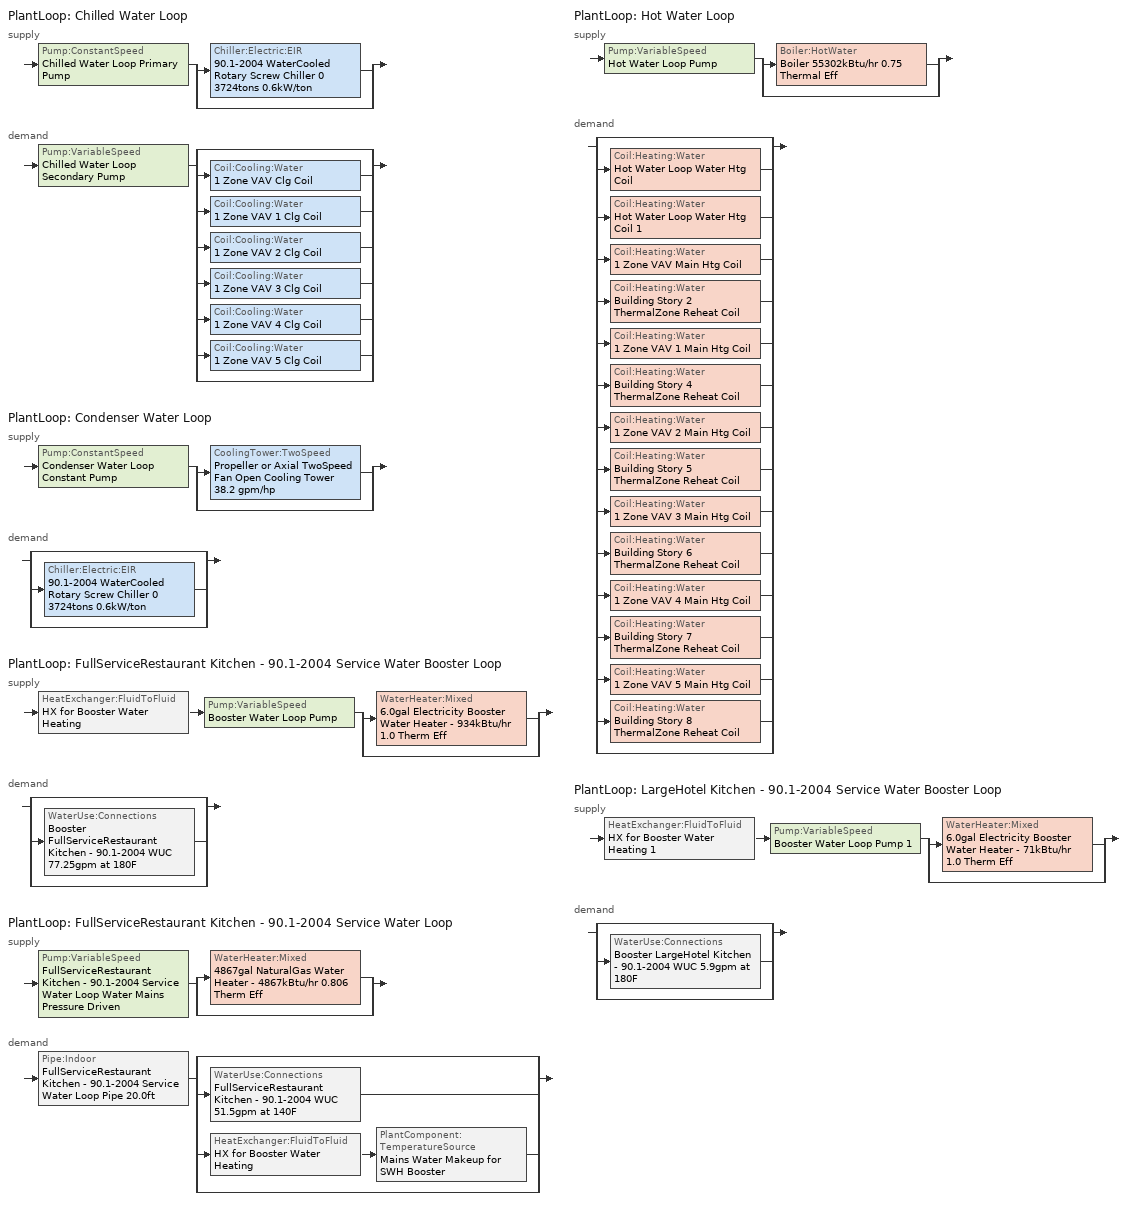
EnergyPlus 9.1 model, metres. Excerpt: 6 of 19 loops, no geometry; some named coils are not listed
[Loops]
PlantLoop 'Chilled Water Loop'
 supply: Pump:ConstantSpeed 'Chilled Water Loop Primary Pump' > split
  | Chiller:Electric:EIR '90.1-2004 WaterCooled  Rotary Screw Chiller 0 3724tons 0.6kW/ton'
  | bypass
 demand: Pump:VariableSpeed 'Chilled Water Loop Secondary Pump' > split
  | bypass
  | Coil:Cooling:Water '1 Zone VAV Clg Coil'
  | Coil:Cooling:Water '1 Zone VAV 1 Clg Coil'
  | Coil:Cooling:Water '1 Zone VAV 2 Clg Coil'
  | Coil:Cooling:Water '1 Zone VAV 3 Clg Coil'
  | Coil:Cooling:Water '1 Zone VAV 4 Clg Coil'
  | Coil:Cooling:Water '1 Zone VAV 5 Clg Coil'
  | bypass
PlantLoop 'Condenser Water Loop'
 supply: Pump:ConstantSpeed 'Condenser Water Loop Constant Pump' > split
  | CoolingTower:TwoSpeed 'Propeller or Axial TwoSpeed Fan Open Cooling Tower 38.2 gpm/hp'
  | bypass
 demand: split
  | bypass
  | Chiller:Electric:EIR '90.1-2004 WaterCooled  Rotary Screw Chiller 0 3724tons 0.6kW/ton'
  | bypass
PlantLoop 'FullServiceRestaurant Kitchen - 90.1-2004 Service Water Booster Loop'
 supply: HeatExchanger:FluidToFluid 'HX for Booster Water Heating' > Pump:VariableSpeed 'Booster Water Loop Pump' > split
  | WaterHeater:Mixed '6.0gal Electricity Booster Water Heater - 934kBtu/hr 1.0 Therm Eff'
  | bypass
 demand: split
  | bypass
  | WaterUse:Connections 'Booster FullServiceRestaurant Kitchen - 90.1-2004 WUC 77.25gpm at 180F'
  | bypass
PlantLoop 'FullServiceRestaurant Kitchen - 90.1-2004 Service Water Loop'
 supply: Pump:VariableSpeed 'FullServiceRestaurant Kitchen - 90.1-2004 Service Water Loop Water Mains Pressure Driven' > split
  | WaterHeater:Mixed '4867gal NaturalGas Water Heater - 4867kBtu/hr 0.806 Therm Eff'
  | bypass
 demand: Pipe:Indoor 'FullServiceRestaurant Kitchen - 90.1-2004 Service Water Loop Pipe 20.0ft' > split
  | bypass
  | WaterUse:Connections 'FullServiceRestaurant Kitchen - 90.1-2004 WUC 51.5gpm at 140F'
  | HeatExchanger:FluidToFluid 'HX for Booster Water Heating' > PlantComponent:TemperatureSource 'Mains Water Makeup for SWH Booster'
  | bypass
PlantLoop 'Hot Water Loop'
 supply: Pump:VariableSpeed 'Hot Water Loop Pump' > split
  | Boiler:HotWater 'Boiler 55302kBtu/hr 0.75 Thermal Eff'
  | bypass
 demand: split
  | bypass
  | Coil:Heating:Water 'Hot Water Loop Water Htg Coil'
  | Coil:Heating:Water 'Hot Water Loop Water Htg Coil 1'
  | Coil:Heating:Water '1 Zone VAV Main Htg Coil'
  | Coil:Heating:Water 'Building Story 2 ThermalZone Reheat Coil'
  | Coil:Heating:Water '1 Zone VAV 1 Main Htg Coil'
  | Coil:Heating:Water 'Building Story 4 ThermalZone Reheat Coil'
  | Coil:Heating:Water '1 Zone VAV 2 Main Htg Coil'
  | Coil:Heating:Water 'Building Story 5 ThermalZone Reheat Coil'
  | Coil:Heating:Water '1 Zone VAV 3 Main Htg Coil'
  | Coil:Heating:Water 'Building Story 6 ThermalZone Reheat Coil'
  | Coil:Heating:Water '1 Zone VAV 4 Main Htg Coil'
  | Coil:Heating:Water 'Building Story 7 ThermalZone Reheat Coil'
  | Coil:Heating:Water '1 Zone VAV 5 Main Htg Coil'
  | Coil:Heating:Water 'Building Story 8 ThermalZone Reheat Coil'
  | bypass
PlantLoop 'LargeHotel Kitchen - 90.1-2004 Service Water Booster Loop'
 supply: HeatExchanger:FluidToFluid 'HX for Booster Water Heating 1' > Pump:VariableSpeed 'Booster Water Loop Pump 1' > split
  | WaterHeater:Mixed '6.0gal Electricity Booster Water Heater - 71kBtu/hr 1.0 Therm Eff'
  | bypass
 demand: split
  | bypass
  | WaterUse:Connections 'Booster LargeHotel Kitchen - 90.1-2004 WUC 5.9gpm at 180F'
  | bypass
[Material]
Copper pipe 0.75in type L: Roughness=Smooth; Thickness {m}=0.001143; Conductivity {W/m-K}=386; Density {kg/m3}=8906.27; Specific Heat {J/kg-K}=385.1856; Thermal Absorptance=0.9; Solar Absorptance=0.7; Visible Absorptance=0.7
[Construction]
Uninsulated copper pipe 0.75in type L: Copper pipe 0.75in type L
[ZoneControl:Thermostat] Control Object Type 1=ThermostatSetpoint:DualSetpoint
Name | Zone or ZoneList | Control Type Schedule | Control Name 1
Building Story 1 ThermalZone Thermostat | Building Story 1 ThermalZone | Building Story 1 ThermalZone Thermostat Schedule | Story Mid5 Blended Space Type Thermostat
Building Story 3 ThermalZone Thermostat | Building Story 3 ThermalZone | Building Story 3 ThermalZone Thermostat Schedule | Story Mid6 Blended Space Type Thermostat
[ThermostatSetpoint:DualSetpoint] Heating Setpoint Temperature Schedule=HotelLarge HTGSETP_SCH; Cooling Setpoint Temperature Schedule=HotelLarge CLGSETP_SCH
Story Mid5 Blended Space Type Thermostat; Story Mid6 Blended Space Type Thermostat
[ZoneHVAC:PackagedTerminalAirConditioner] Availability Schedule=Always On Discrete; Cooling Supply Air Flow Rate {m3/s}=Autosize; Heating Supply Air Flow Rate {m3/s}=Autosize; No Load Supply Air Flow Rate {m3/s}=Autosize; Cooling Outdoor Air Flow Rate {m3/s}=Autosize; Heating Outdoor Air Flow Rate {m3/s}=Autosize; No Load Outdoor Air Flow Rate {m3/s}=Autosize; Fan Placement=DrawThrough; Supply Air Fan Operating Mode Schedule=Always On Discrete
Name | Supply Air Fan | Heating Coil | Cooling Coil
Building Story 1 ThermalZone PTAC | Building Story 1 ThermalZone PTAC Fan | Hot Water Loop Water Htg Coil | Building Story 1 ThermalZone PTAC 1spd DX AC Clg Coil 1209kBtu/hr 9.3EER
Building Story 3 ThermalZone PTAC | Building Story 3 ThermalZone PTAC Fan | Hot Water Loop Water Htg Coil 1 | Building Story 3 ThermalZone PTAC 1spd DX AC Clg Coil 6849kBtu/hr 9.3EER
[Fan:ConstantVolume] Availability Schedule=Always On Discrete; Fan Total Efficiency=0.1595; Pressure Rise {Pa}=331.288; Maximum Flow Rate {m3/s}=AutoSize; Motor Efficiency=0.29; Motor In Airstream Fraction=1
Building Story 1 ThermalZone PTAC Fan; Building Story 3 ThermalZone PTAC Fan
[Coil:Heating:Water] Availability Schedule=Always On Discrete; U-Factor Times Area Value {W/K}=Autosize; Maximum Water Flow Rate {m3/s}=Autosize; Performance Input Method=UFactorTimesAreaAndDesignWaterFlowRate; Rated Capacity {W}=Autosize; Rated Inlet Water Temperature {C}=82.2222; Rated Outlet Water Temperature {C}=71.1111; Rated Ratio for Air and Water Convection=0.5
Name | Rated Inlet Air Temperature {C} | Rated Outlet Air Temperature {C}
Hot Water Loop Water Htg Coil; Hot Water Loop Water Htg Coil 1 | 16.6 | 32.2
Building Story 2 ThermalZone Reheat Coil; Building Story 4 ThermalZone Reheat Coil; Building Story 5 ThermalZone Reheat Coil; Building Story 6 ThermalZone Reheat Coil; Building Story 7 ThermalZone Reheat Coil; Building Story 8 ThermalZone Reheat Coil | 12.7778 | 40
[Coil:Cooling:DX:SingleSpeed] Availability Schedule=Always On Discrete; Gross Rated Total Cooling Capacity {W}=Autosize; Gross Rated Sensible Heat Ratio=Autosize; Gross Rated Cooling COP {W/W}=3.23448; Rated Air Flow Rate {m3/s}=Autosize; Rated Evaporator Fan Power Per Volume Flow Rate {W/(m3/s)}=773.3; Total Cooling Capacity Function of Temperature Curve=PSZ-Fine Storage DX Coil Cap-FT; Total Cooling Capacity Function of Flow Fraction Curve=DX Coil Cap-FF; Energy Input Ratio Function of Temperature Curve=PSZ-AC DX Coil EIR-FT; Energy Input Ratio Function of Flow Fraction Curve=Split DX Coil EIR-FF; Part Load Fraction Correlation Curve=HPACCOOLPLFFPLR; Condenser Type=AirCooled; Evaporative Condenser Effectiveness=0; Evaporative Condenser Air Flow Rate {m3/s}=Autosize; Evaporative Condenser Pump Rated Power Consumption {W}=Autosize; Crankcase Heater Capacity {W}=0; Maximum Outdoor Dry-Bulb Temperature for Crankcase Heater Operation {C}=0; Basin Heater Capacity {W/K}=0; Basin Heater Setpoint Temperature {C}=10
Building Story 1 ThermalZone PTAC 1spd DX AC Clg Coil 1209kBtu/hr 9.3EER; Building Story 3 ThermalZone PTAC 1spd DX AC Clg Coil 6849kBtu/hr 9.3EER
[Zone equipment]
Building Story 1 ThermalZone: Building Story 1 ThermalZone PTAC
Building Story 3 ThermalZone: Building Story 3 ThermalZone PTAC
[Sizing:Zone] Zone Cooling Design Supply Air Temperature Input Method=SupplyAirTemperature; Zone Cooling Design Supply Air Temperature {C}=13.8889; Zone Cooling Design Supply Air Temperature Difference {deltaC}=11.11; Zone Heating Design Supply Air Temperature Input Method=SupplyAirTemperature; Zone Heating Design Supply Air Temperature {C}=50; Zone Heating Design Supply Air Temperature Difference {deltaC}=11.11; Zone Cooling Design Supply Air Humidity Ratio {kgWater/kgDryAir}=0.008; Zone Heating Design Supply Air Humidity Ratio {kgWater/kgDryAir}=0.008; Cooling Design Air Flow Method=DesignDay; Cooling Design Air Flow Rate {m3/s}=0; Cooling Minimum Air Flow per Zone Floor Area {m3/s-m2}=0.000762; Cooling Minimum Air Flow {m3/s}=0; Cooling Minimum Air Flow Fraction=0; Heating Design Air Flow Method=DesignDay; Heating Design Air Flow Rate {m3/s}=0; Heating Maximum Air Flow per Zone Floor Area {m3/s-m2}=0.002032; Heating Maximum Air Flow {m3/s}=0.141576; Heating Maximum Air Flow Fraction=0.3; Account for Dedicated Outdoor Air System=No
Name | Design Specification Outdoor Air Object | Design Specification Zone Air Distribution Object
Building Story 1 ThermalZone | Blended OA 5 | Building Story 1 ThermalZone Design Spec Zone Air Dist
Building Story 3 ThermalZone | Blended OA 6 | Building Story 3 ThermalZone Design Spec Zone Air Dist
[DesignSpecification:ZoneAirDistribution] Zone Air Distribution Effectiveness in Cooling Mode=1; Zone Air Distribution Effectiveness in Heating Mode=1
Building Story 1 ThermalZone Design Spec Zone Air Dist; Building Story 3 ThermalZone Design Spec Zone Air Dist
[DesignSpecification:OutdoorAir] Outdoor Air Method=Sum; Outdoor Air Flow per Zone {m3/s}=0; Outdoor Air Flow Air Changes per Hour {1/hr}=0
Name | Outdoor Air Flow per Person {m3/s-person} | Outdoor Air Flow per Zone Floor Area {m3/s-m2}
Blended OA 5 | 0.00562842 | 7.89611e-05
Blended OA 6 | 0.00930279 | 0
[SetpointManager:Scheduled] Control Variable=Temperature
Name | Schedule | Setpoint Node or NodeList
Chilled Water Loop Setpoint Manager | Chilled Water Loop Temp - 44F | Chilled Water Loop Supply Outlet Node
Hot water booster setpoint manager | Service Water Booster Temp - 180.00000000000006F | FullServiceRestaurant Kitchen - 90.1-2004 Service Water Booster Loop Supply Outlet Node
Service hot water setpoint manager | Service Water Loop Temp - 140F | FullServiceRestaurant Kitchen - 90.1-2004 Service Water Loop Supply Outlet Node
Hot Water Loop Setpoint Manager | Hot Water Loop Temp - 180F | Hot Water Loop Supply Outlet Node
Hot water booster setpoint manager 1 | Service Water Booster Temp - 180.00000000000006F 1 | LargeHotel Kitchen - 90.1-2004 Service Water Booster Loop Supply Outlet Node
[PlantLoop] Fluid Type=Water; Maximum Loop Flow Rate {m3/s}=Autosize; Minimum Loop Flow Rate {m3/s}=0; Plant Loop Volume {m3}=Autocalculate; Load Distribution Scheme=Optimal; Plant Loop Demand Calculation Scheme=SingleSetpoint
Name | Plant Equipment Operation Scheme | Maximum Loop Temperature {C} | Minimum Loop Temperature {C} | Common Pipe Simulation
Chilled Water Loop | Chilled Water Loop Operation Schemes | 40 | 1 | CommonPipe
Condenser Water Loop | Condenser Water Loop Operation Schemes | 80 | 5
FullServiceRestaurant Kitchen - 90.1-2004 Service Water Booster Loop | FullServiceRestaurant Kitchen - 90.1-2004 Service Water Booster Loop Operation Schemes | 100 | 0
FullServiceRestaurant Kitchen - 90.1-2004 Service Water Loop | FullServiceRestaurant Kitchen - 90.1-2004 Service Water Loop Operation Schemes | 60 | 10
Hot Water Loop | Hot Water Loop Operation Schemes | 100 | 10
LargeHotel Kitchen - 90.1-2004 Service Water Booster Loop | LargeHotel Kitchen - 90.1-2004 Service Water Booster Loop Operation Schemes | 100 | 0
[Sizing:Plant] Sizing Option=NonCoincident; Zone Timesteps in Averaging Window=1; Coincident Sizing Factor Mode=None
Name | Loop Type | Design Loop Exit Temperature {C} | Loop Design Temperature Difference {deltaC}
Chilled Water Loop | Cooling | 6.66667 | 5.61111
Condenser Water Loop | Condenser | 29.4444 | 5.55556
FullServiceRestaurant Kitchen - 90.1-2004 Service Water Booster Loop; LargeHotel Kitchen - 90.1-2004 Service Water Booster Loop | Heating | 82.2222 | 5
FullServiceRestaurant Kitchen - 90.1-2004 Service Water Loop | Heating | 60 | 5
Hot Water Loop | Heating | 82.2222 | 11.1111
[Pump:ConstantSpeed] Design Flow Rate {m3/s}=Autosize; Design Power Consumption {W}=Autosize; Fraction of Motor Inefficiencies to Fluid Stream=0; Pump Control Type=Intermittent; Design Power Sizing Method=PowerPerFlowPerPressure; Design Electric Power per Unit Flow Rate {W/(m3/s)}=348701.1; Design Shaft Power per Unit Flow Rate per Unit Head=1.28205
Name | Design Pump Head {Pa} | Motor Efficiency
Chilled Water Loop Primary Pump | 44836 | 0.93
Condenser Water Loop Constant Pump | 148557 | 0.95
[Chiller:Electric:EIR]
90.1-2004 WaterCooled  Rotary Screw Chiller 0 3724tons 0.6kW/ton: Reference Capacity {W}=Autosize; Reference COP {W/W}=5.50391; Reference Leaving Chilled Water Temperature {C}=6.66667; Reference Entering Condenser Fluid Temperature {C}=35; Reference Chilled Water Flow Rate {m3/s}=Autosize; Reference Condenser Fluid Flow Rate {m3/s}=Autosize; Cooling Capacity Function of Temperature Curve=ChlrWtrPosDispPathAAllQRatio_fTchwsTcwsSI; Electric Input to Cooling Output Ratio Function of Temperature Curve=ChlrWtrPosDispPathAAllEIRRatio_fTchwsTcwsSI; Electric Input to Cooling Output Ratio Function of Part Load Ratio Curve=ChlrWtrPosDispPathAAllEIRRatio_fQRatio; Minimum Part Load Ratio=0.15; Maximum Part Load Ratio=1; Optimum Part Load Ratio=1; Minimum Unloading Ratio=0.25; Condenser Type=WaterCooled; Condenser Fan Power Ratio {W/W}=0; Fraction of Compressor Electric Consumption Rejected by Condenser=1; Leaving Chilled Water Lower Temperature Limit {C}=2.22222; Chiller Flow Mode=ConstantFlow; Sizing Factor=1
[Pump:VariableSpeed] Design Maximum Flow Rate {m3/s}=Autosize; Fraction of Motor Inefficiencies to Fluid Stream=0; Coefficient 1 of the Part Load Performance Curve=0; Design Minimum Flow Rate {m3/s}=0; Skin Loss Radiative Fraction=0.5; Design Power Sizing Method=PowerPerFlowPerPressure; Design Electric Power per Unit Flow Rate {W/(m3/s)}=348701.1; Design Shaft Power per Unit Flow Rate per Unit Head=1.28205; Design Minimum Flow Rate Fraction=0
Name | Design Pump Head {Pa} | Design Power Consumption {W} | Motor Efficiency | Coefficient 2 of the Part Load Performance Curve | Coefficient 3 of the Part Load Performance Curve | Coefficient 4 of the Part Load Performance Curve | Pump Control Type
Chilled Water Loop Secondary Pump | 134508 | Autosize | 0.95 | 0.0205 | 0.4101 | 0.5753 | Intermittent
Booster Water Loop Pump; Booster Water Loop Pump 1 | 0 | 0 | 1 | 1 | 0 | 0 | Continuous
FullServiceRestaurant Kitchen - 90.1-2004 Service Water Loop Water Mains Pressure Driven | 0.001 | Autosize | 0.825 | 1 | 0 | 0 | Continuous
Hot Water Loop Pump | 179344 | Autosize | 0.945 | 1 | 0 | 0 | Intermittent
[PlantEquipmentOperationSchemes] Control Scheme Schedule Name 1=Always On Discrete
Name | Control Scheme Object Type 1 | Control Scheme Name 1
Chilled Water Loop Operation Schemes | PlantEquipmentOperation:CoolingLoad | Chilled Water Loop Cooling Operation Scheme
Condenser Water Loop Operation Schemes | PlantEquipmentOperation:CoolingLoad | Condenser Water Loop Cooling Operation Scheme
FullServiceRestaurant Kitchen - 90.1-2004 Service Water Booster Loop Operation Schemes | PlantEquipmentOperation:HeatingLoad | FullServiceRestaurant Kitchen - 90.1-2004 Service Water Booster Loop Heating Operation Scheme
FullServiceRestaurant Kitchen - 90.1-2004 Service Water Loop Operation Schemes | PlantEquipmentOperation:HeatingLoad | FullServiceRestaurant Kitchen - 90.1-2004 Service Water Loop Heating Operation Scheme
Hot Water Loop Operation Schemes | PlantEquipmentOperation:HeatingLoad | Hot Water Loop Heating Operation Scheme
LargeHotel Kitchen - 90.1-2004 Service Water Booster Loop Operation Schemes | PlantEquipmentOperation:HeatingLoad | LargeHotel Kitchen - 90.1-2004 Service Water Booster Loop Heating Operation Scheme
[PlantEquipmentOperation:CoolingLoad] Load Range Lower Limit 1 {W}=0; Load Range Upper Limit 1 {W}=1000000000
Name | Range Equipment List Name 1
Chilled Water Loop Cooling Operation Scheme | Chilled Water Loop Cooling Equipment List
Condenser Water Loop Cooling Operation Scheme | Condenser Water Loop Cooling Equipment List
[PlantEquipmentList]
Chilled Water Loop Cooling Equipment List: Chiller:Electric:EIR, 90.1-2004 WaterCooled  Rotary Screw Chiller 0 3724tons 0.6kW/ton
Condenser Water Loop Cooling Equipment List: CoolingTower:TwoSpeed, Propeller or Axial TwoSpeed Fan Open Cooling Tower 38.2 gpm/hp
FullServiceRestaurant Kitchen - 90.1-2004 Service Water Booster Loop Heating Equipment List: HeatExchanger:FluidToFluid, HX for Booster Water Heating, WaterHeater:Mixed, 6.0gal Electricity Booster Water Heater - 934kBtu/hr 1.0 Therm Eff
FullServiceRestaurant Kitchen - 90.1-2004 Service Water Loop Heating Equipment List: WaterHeater:Mixed, 4867gal NaturalGas Water Heater - 4867kBtu/hr 0.806 Therm Eff
Hot Water Loop Heating Equipment List: Boiler:HotWater, Boiler 55302kBtu/hr 0.75 Thermal Eff
LargeHotel Kitchen - 90.1-2004 Service Water Booster Loop Heating Equipment List: HeatExchanger:FluidToFluid, HX for Booster Water Heating 1, WaterHeater:Mixed, 6.0gal Electricity Booster Water Heater - 71kBtu/hr 1.0 Therm Eff
[CoolingTower:TwoSpeed]
Propeller or Axial TwoSpeed Fan Open Cooling Tower 38.2 gpm/hp: Design Water Flow Rate {m3/s}=Autosize; High Fan Speed Air Flow Rate {m3/s}=Autosize; High Fan Speed Fan Power {W}=195382; High Fan Speed U-Factor Times Area Value {W/K}=Autosize; Low Fan Speed Air Flow Rate {m3/s}=Autocalculate; Low Fan Speed Air Flow Rate Sizing Factor=0.5; Low Fan Speed Fan Power {W}=58614.5; Low Fan Speed Fan Power Sizing Factor=0.16; Low Fan Speed U-Factor Times Area Value {W/K}=Autocalculate; Low Fan Speed U-Factor Times Area Sizing Factor=0.6; Free Convection Regime Air Flow Rate {m3/s}=0; Free Convection Regime Air Flow Rate Sizing Factor=0.1; Free Convection Regime U-Factor Times Area Value {W/K}=0; Free Convection U-Factor Times Area Value Sizing Factor=0.1; Performance Input Method=UFactorTimesAreaAndDesignWaterFlowRate; Heat Rejection Capacity and Nominal Capacity Sizing Ratio=1.25; Low Speed Nominal Capacity Sizing Factor=0.5; Free Convection Nominal Capacity Sizing Factor=0.1; Design Inlet Air Dry-Bulb Temperature {C}=25.6; Design Inlet Air Wet-Bulb Temperature {C}=25.6; Design Approach Temperature {deltaC}=Autosize; Design Range Temperature {deltaC}=Autosize; Basin Heater Capacity {W/K}=0; Basin Heater Setpoint Temperature {C}=2; Evaporation Loss Factor {percent/K}=0.2; Drift Loss Percent {percent}=0.008; Blowdown Concentration Ratio=3; Number of Cells=1; Cell Control=MinimalCell; Cell Minimum  Water Flow Rate Fraction=0.33; Cell Maximum Water Flow Rate Fraction=2.5; Sizing Factor=1
[SetpointManager:FollowOutdoorAirTemperature]
Condenser Water Loop Setpoint Manager Follow OATwb with 7.0F Approach: Control Variable=Temperature; Reference Temperature Type=OutdoorAirWetBulb; Offset Temperature Difference {deltaC}=3.88889; Maximum Setpoint Temperature {C}=29.4444; Minimum Setpoint Temperature {C}=21.1111; Setpoint Node or NodeList=Condenser Water Loop Supply Outlet Node
[HeatExchanger:FluidToFluid] Loop Demand Side Design Flow Rate {m3/s}=Autosize; Loop Supply Side Design Flow Rate {m3/s}=Autosize; Heat Exchange Model Type=Ideal; Heat Exchanger U-Factor Times Area Value {W/K}=Autosize; Control Type=UncontrolledOn; Minimum Temperature Difference to Activate Heat Exchanger {deltaC}=0.01; Heat Transfer Metering End Use Type=LoopToLoop; Component Override Cooling Control Temperature Mode=Loop; Sizing Factor=1; Operation Minimum Temperature Limit {C}=0; Operation Maximum Temperature Limit {C}=100
HX for Booster Water Heating; HX for Booster Water Heating 1
[WaterHeater:Mixed] Deadband Temperature Difference {deltaC}=2; Heater Control Type=Cycle; Heater Ignition Minimum Flow Rate {m3/s}=0; Heater Ignition Delay {s}=0; Off Cycle Parasitic Fuel Consumption Rate {W}=0; Off Cycle Parasitic Heat Fraction to Tank=0; On Cycle Parasitic Fuel Consumption Rate {W}=0; On Cycle Parasitic Heat Fraction to Tank=0; Ambient Temperature Indicator=Schedule; Off Cycle Loss Fraction to Zone=1; On Cycle Loss Fraction to Zone=1; Use Side Effectiveness=1; Source Side Effectiveness=1; Use Side Design Flow Rate {m3/s}=Autosize; Source Side Design Flow Rate {m3/s}=Autosize; Indirect Water Heating Recovery Time {hr}=1.5; Source Side Flow Control Mode=IndirectHeatPrimarySetpoint
Name | Tank Volume {m3} | Setpoint Temperature Schedule | Maximum Temperature Limit {C} | Heater Maximum Capacity {W} | Heater Fuel Type | Heater Thermal Efficiency | Off Cycle Parasitic Fuel Type | On Cycle Parasitic Fuel Type | Ambient Temperature Schedule | Off Cycle Loss Coefficient to Ambient Temperature {W/K} | On Cycle Loss Coefficient to Ambient Temperature {W/K}
6.0gal Electricity Booster Water Heater - 934kBtu/hr 1.0 Therm Eff | 0.0227125 | Service Water Booster Temp - 180.00000000000006F | 82.2222 | 273862 | Electricity | 1 | Electricity | Electricity | Water Heater Ambient Temp Schedule - 71.6 | 1.59362 | 1.59362
4867gal NaturalGas Water Heater - 4867kBtu/hr 0.806 Therm Eff | 18.4234 | Service Water Loop Temp - 140F | 60 | 1.42636e+06 | NaturalGas | 0.806135 | NaturalGas | NaturalGas | Water Heater Ambient Temp Schedule - 71.6f | 281.264 | 281.264
6.0gal Electricity Booster Water Heater - 71kBtu/hr 1.0 Therm Eff | 0.0227125 | Service Water Booster Temp - 180.00000000000006F 1 | 82.2222 | 20910.4 | Electricity | 1 | Electricity | Electricity | Water Heater Ambient Temp Schedule - 71.6 1 | 1.59362 | 1.59362
[WaterUse:Connections]
Name | Water Use Equipment Name 1
Booster FullServiceRestaurant Kitchen - 90.1-2004 WUC 77.25gpm at 180F | Booster FullServiceRestaurant Kitchen - 90.1-2004 Service Water Use 77.25gpm at 180F
FullServiceRestaurant Kitchen - 90.1-2004 WUC 51.5gpm at 140F | FullServiceRestaurant Kitchen - 90.1-2004 Service Water Use 51.5gpm at 140F
Booster LargeHotel Kitchen - 90.1-2004 WUC 5.9gpm at 180F | Booster LargeHotel Kitchen - 90.1-2004 Service Water Use 5.9gpm at 180F
[WaterUse:Equipment] Sensible Fraction Schedule=Fraction Sensible - 0.2; Latent Fraction Schedule=Fraction Latent - 0.05
Name | Peak Flow Rate {m3/s} | Flow Rate Fraction Schedule | Target Temperature Schedule
Booster FullServiceRestaurant Kitchen - 90.1-2004 Service Water Use 77.25gpm at 180F | 0.00487392 | RestaurantSitDown BLDG_SWH_SCH | Mixed Water At Faucet Temp - 180F
FullServiceRestaurant Kitchen - 90.1-2004 Service Water Use 51.5gpm at 140F | 0.00324928 | RestaurantSitDown BLDG_SWH_SCH | Mixed Water At Faucet Temp - 140F
Booster LargeHotel Kitchen - 90.1-2004 Service Water Use 5.9gpm at 180F | 0.000372143 | HotelLarge BLDG_SWH_SCH | Mixed Water At Faucet Temp - 180F 1
[PlantEquipmentOperation:HeatingLoad] Load Range Lower Limit 1 {W}=0; Load Range Upper Limit 1 {W}=1000000000
Name | Range Equipment List Name 1
FullServiceRestaurant Kitchen - 90.1-2004 Service Water Booster Loop Heating Operation Scheme | FullServiceRestaurant Kitchen - 90.1-2004 Service Water Booster Loop Heating Equipment List
FullServiceRestaurant Kitchen - 90.1-2004 Service Water Loop Heating Operation Scheme | FullServiceRestaurant Kitchen - 90.1-2004 Service Water Loop Heating Equipment List
Hot Water Loop Heating Operation Scheme | Hot Water Loop Heating Equipment List
LargeHotel Kitchen - 90.1-2004 Service Water Booster Loop Heating Operation Scheme | LargeHotel Kitchen - 90.1-2004 Service Water Booster Loop Heating Equipment List
[Pipe:Indoor]
FullServiceRestaurant Kitchen - 90.1-2004 Service Water Loop Pipe 20.0ft: Construction=Uninsulated copper pipe 0.75in type L; Environment Type=Schedule; Ambient Temperature Schedule=FullServiceRestaurant Kitchen - 90.1-2004 Service Water Loop Piping Air Temp - 70F; Ambient Air Velocity Schedule=FullServiceRestaurant Kitchen - 90.1-2004 Service Water Loop Piping Air Velocity - 0.67mph; Pipe Inside Diameter {m}=0.019939; Pipe Length {m}=6.096
[PlantComponent:TemperatureSource]
Mains Water Makeup for SWH Booster: Design Volume Flow Rate {m3/s}=Autosize; Temperature Specification Type=Scheduled; Source Temperature {C}=8; Source Temperature Schedule=Mains Water Temperature
[Boiler:HotWater]
Boiler 55302kBtu/hr 0.75 Thermal Eff: Fuel Type=NaturalGas; Nominal Capacity {W}=Autosize; Nominal Thermal Efficiency=0.75; Efficiency Curve Temperature Evaluation Variable=LeavingBoiler; Normalized Boiler Efficiency Curve=Boiler with No Minimum Turndown; Design Water Flow Rate {m3/s}=Autosize; Minimum Part Load Ratio=0; Maximum Part Load Ratio=1.2; Optimum Part Load Ratio=1; Water Outlet Upper Temperature Limit {C}=95; Boiler Flow Mode=LeavingSetpointModulated; Parasitic Electric Load {W}=0; Sizing Factor=1
[Schedule:Compact]
Building Story 1 ThermalZone Thermostat Schedule; Building Story 3 ThermalZone Thermostat Schedule: Through: 12/31, For: AllDays, Until: 24:00, 4
[Schedule:Day:Interval]
HotelLarge HTGSETP_SCH Default; HotelLarge HTGSETP_SCH Summer Design Day; HotelLarge HTGSETP_SCH Winter Design Day: No, 24:00, 21
HotelLarge CLGSETP_SCH Default; HotelLarge CLGSETP_SCH Summer Design Day; HotelLarge CLGSETP_SCH Winter Design Day: No, 24:00, 24
Chilled Water Loop Temp - 44F Default: No, 24:00, 6.66667
Fraction Latent - 0.05 Default: No, 24:00, 0.05
Fraction Sensible - 0.2 Default: No, 24:00, 0.2
FullServiceRestaurant Kitchen - 90.1-2004 Service Water Loop Piping Air Temp - 70F Default: No, 24:00, 21.1111
FullServiceRestaurant Kitchen - 90.1-2004 Service Water Loop Piping Air Velocity - 0.67mph Default: No, 24:00, 0.3
Hot Water Loop Temp - 180F Default; Mixed Water At Faucet Temp - 180F Default; Mixed Water At Faucet Temp - 180F Default 1; Service Water Booster Temp - 180.00000000000006F Default; Service Water Booster Temp - 180.00000000000006F Default 1: No, 24:00, 82.2222
HotelLarge BLDG_SWH_SCH Default: No, 01:00, 0.25, 05:00, 0.2, 06:00, 0.3, 09:00, 0.5, 10:00, 0.55, 12:00, 0.5, 14:00, 0.4, 17:00, 0.3, 18:00, 0.4, 20:00, 0.5, 21:00, 0.4, 22:00, 0.5, 23:00, 0.4, 24:00, 0.2
HotelLarge BLDG_SWH_SCH SmrDsn|Wkdy Day; HotelLarge BLDG_SWH_SCH Summer Design Day: No, 01:00, 0.2, 04:00, 0.15, 05:00, 0.2, 06:00, 0.25, 07:00, 0.5, 08:00, 0.6, 09:00, 0.55, 10:00, 0.45, 11:00, 0.4, 12:00, 0.45, 13:00, 0.4, 14:00, 0.35, 17:00, 0.3, 18:00, 0.4, 19:00, 0.55, 20:00, 0.6, 21:00, 0.5, 22:00, 0.55, 23:00, 0.45, 24:00, 0.25
HotelLarge BLDG_SWH_SCH Winter Design Day; HotelLarge BLDG_SWH_SCH WntrDsn|Sat Day: No, 01:00, 0.2, 04:00, 0.15, 05:00, 0.2, 06:00, 0.25, 07:00, 0.4, 10:00, 0.5, 11:00, 0.45, 13:00, 0.5, 14:00, 0.45, 16:00, 0.4, 17:00, 0.35, 18:00, 0.4, 20:00, 0.55, 21:00, 0.5, 22:00, 0.55, 23:00, 0.4, 24:00, 0.3
Mixed Water At Faucet Temp - 140F Default; Service Water Loop Temp - 140F Default: No, 24:00, 60
RestaurantSitDown BLDG_SWH_SCH Default: No, 01:00, 0.25, 06:00, 0, 10:00, 0.15, 12:00, 0.5, 14:00, 0.4, 17:00, 0.3, 18:00, 0.4, 20:00, 0.5, 21:00, 0.4, 22:00, 0.5, 23:00, 0.4, 24:00, 0.2
RestaurantSitDown BLDG_SWH_SCH SmrDsn|Wkdy Day; RestaurantSitDown BLDG_SWH_SCH Summer Design Day: No, 01:00, 0.2, 06:00, 0, 07:00, 0.15, 08:00, 0.6, 09:00, 0.55, 10:00, 0.45, 11:00, 0.4, 12:00, 0.45, 13:00, 0.4, 14:00, 0.35, 17:00, 0.3, 18:00, 0.4, 19:00, 0.55, 20:00, 0.6, 21:00, 0.5, 22:00, 0.55, 23:00, 0.45, 24:00, 0.25
RestaurantSitDown BLDG_SWH_SCH Winter Design Day; RestaurantSitDown BLDG_SWH_SCH WntrDsn|Sat Day: No, 01:00, 0.2, 06:00, 0, 09:00, 0.15, 10:00, 0.5, 11:00, 0.45, 13:00, 0.5, 14:00, 0.45, 16:00, 0.4, 17:00, 0.35, 18:00, 0.4, 20:00, 0.55, 21:00, 0.5, 22:00, 0.55, 23:00, 0.4, 24:00, 0.3
Water Heater Ambient Temp Schedule - 71.6 Default; Water Heater Ambient Temp Schedule - 71.6 Default 1; Water Heater Ambient Temp Schedule - 71.6f Default: No, 24:00, 22
[Schedule:Week:Daily]
HotelLarge HTGSETP_SCH Week Rule - Jan1-Dec31: HotelLarge HTGSETP_SCH Default, HotelLarge HTGSETP_SCH Default, HotelLarge HTGSETP_SCH Default, HotelLarge HTGSETP_SCH Default, HotelLarge HTGSETP_SCH Default, HotelLarge HTGSETP_SCH Default, HotelLarge HTGSETP_SCH Default, HotelLarge HTGSETP_SCH Default, HotelLarge HTGSETP_SCH Summer Design Day, HotelLarge HTGSETP_SCH Winter Design Day, HotelLarge HTGSETP_SCH Default, HotelLarge HTGSETP_SCH Default
HotelLarge CLGSETP_SCH Week Rule - Jan1-Dec31: HotelLarge CLGSETP_SCH Default, HotelLarge CLGSETP_SCH Default, HotelLarge CLGSETP_SCH Default, HotelLarge CLGSETP_SCH Default, HotelLarge CLGSETP_SCH Default, HotelLarge CLGSETP_SCH Default, HotelLarge CLGSETP_SCH Default, HotelLarge CLGSETP_SCH Default, HotelLarge CLGSETP_SCH Summer Design Day, HotelLarge CLGSETP_SCH Winter Design Day, HotelLarge CLGSETP_SCH Default, HotelLarge CLGSETP_SCH Default
Chilled Water Loop Temp - 44F Week Rule - Jan1-Dec31: Chilled Water Loop Temp - 44F Default, Chilled Water Loop Temp - 44F Default, Chilled Water Loop Temp - 44F Default, Chilled Water Loop Temp - 44F Default, Chilled Water Loop Temp - 44F Default, Chilled Water Loop Temp - 44F Default, Chilled Water Loop Temp - 44F Default, Chilled Water Loop Temp - 44F Default, Chilled Water Loop Temp - 44F Default, Chilled Water Loop Temp - 44F Default, Chilled Water Loop Temp - 44F Default, Chilled Water Loop Temp - 44F Default
Fraction Latent - 0.05 Week Rule - Jan1-Dec31: Fraction Latent - 0.05 Default, Fraction Latent - 0.05 Default, Fraction Latent - 0.05 Default, Fraction Latent - 0.05 Default, Fraction Latent - 0.05 Default, Fraction Latent - 0.05 Default, Fraction Latent - 0.05 Default, Fraction Latent - 0.05 Default, Fraction Latent - 0.05 Default, Fraction Latent - 0.05 Default, Fraction Latent - 0.05 Default, Fraction Latent - 0.05 Default
Fraction Sensible - 0.2 Week Rule - Jan1-Dec31: Fraction Sensible - 0.2 Default, Fraction Sensible - 0.2 Default, Fraction Sensible - 0.2 Default, Fraction Sensible - 0.2 Default, Fraction Sensible - 0.2 Default, Fraction Sensible - 0.2 Default, Fraction Sensible - 0.2 Default, Fraction Sensible - 0.2 Default, Fraction Sensible - 0.2 Default, Fraction Sensible - 0.2 Default, Fraction Sensible - 0.2 Default, Fraction Sensible - 0.2 Default
FullServiceRestaurant Kitchen - 90.1-2004 Service Water Loop Piping Air Temp - 70F Week Rule - Jan1-Dec31: FullServiceRestaurant Kitchen - 90.1-2004 Service Water Loop Piping Air Temp - 70F Default, FullServiceRestaurant Kitchen - 90.1-2004 Service Water Loop Piping Air Temp - 70F Default, FullServiceRestaurant Kitchen - 90.1-2004 Service Water Loop Piping Air Temp - 70F Default, FullServiceRestaurant Kitchen - 90.1-2004 Service Water Loop Piping Air Temp - 70F Default, FullServiceRestaurant Kitchen - 90.1-2004 Service Water Loop Piping Air Temp - 70F Default, FullServiceRestaurant Kitchen - 90.1-2004 Service Water Loop Piping Air Temp - 70F Default, FullServiceRestaurant Kitchen - 90.1-2004 Service Water Loop Piping Air Temp - 70F Default, FullServiceRestaurant Kitchen - 90.1-2004 Service Water Loop Piping Air Temp - 70F Default, FullServiceRestaurant Kitchen - 90.1-2004 Service Water Loop Piping Air Temp - 70F Default, FullServiceRestaurant Kitchen - 90.1-2004 Service Water Loop Piping Air Temp - 70F Default, FullServiceRestaurant Kitchen - 90.1-2004 Service Water Loop Piping Air Temp - 70F Default, FullServiceRestaurant Kitchen - 90.1-2004 Service Water Loop Piping Air Temp - 70F Default
FullServiceRestaurant Kitchen - 90.1-2004 Service Water Loop Piping Air Velocity - 0.67mph Week Rule - Jan1-Dec31: FullServiceRestaurant Kitchen - 90.1-2004 Service Water Loop Piping Air Velocity - 0.67mph Default, FullServiceRestaurant Kitchen - 90.1-2004 Service Water Loop Piping Air Velocity - 0.67mph Default, FullServiceRestaurant Kitchen - 90.1-2004 Service Water Loop Piping Air Velocity - 0.67mph Default, FullServiceRestaurant Kitchen - 90.1-2004 Service Water Loop Piping Air Velocity - 0.67mph Default, FullServiceRestaurant Kitchen - 90.1-2004 Service Water Loop Piping Air Velocity - 0.67mph Default, FullServiceRestaurant Kitchen - 90.1-2004 Service Water Loop Piping Air Velocity - 0.67mph Default, FullServiceRestaurant Kitchen - 90.1-2004 Service Water Loop Piping Air Velocity - 0.67mph Default, FullServiceRestaurant Kitchen - 90.1-2004 Service Water Loop Piping Air Velocity - 0.67mph Default, FullServiceRestaurant Kitchen - 90.1-2004 Service Water Loop Piping Air Velocity - 0.67mph Default, FullServiceRestaurant Kitchen - 90.1-2004 Service Water Loop Piping Air Velocity - 0.67mph Default, FullServiceRestaurant Kitchen - 90.1-2004 Service Water Loop Piping Air Velocity - 0.67mph Default, FullServiceRestaurant Kitchen - 90.1-2004 Service Water Loop Piping Air Velocity - 0.67mph Default
Hot Water Loop Temp - 180F Week Rule - Jan1-Dec31: Hot Water Loop Temp - 180F Default, Hot Water Loop Temp - 180F Default, Hot Water Loop Temp - 180F Default, Hot Water Loop Temp - 180F Default, Hot Water Loop Temp - 180F Default, Hot Water Loop Temp - 180F Default, Hot Water Loop Temp - 180F Default, Hot Water Loop Temp - 180F Default, Hot Water Loop Temp - 180F Default, Hot Water Loop Temp - 180F Default, Hot Water Loop Temp - 180F Default, Hot Water Loop Temp - 180F Default
HotelLarge BLDG_SWH_SCH Week Rule - Jan1-Dec31: HotelLarge BLDG_SWH_SCH Default, HotelLarge BLDG_SWH_SCH SmrDsn|Wkdy Day, HotelLarge BLDG_SWH_SCH SmrDsn|Wkdy Day, HotelLarge BLDG_SWH_SCH SmrDsn|Wkdy Day, HotelLarge BLDG_SWH_SCH SmrDsn|Wkdy Day, HotelLarge BLDG_SWH_SCH SmrDsn|Wkdy Day, HotelLarge BLDG_SWH_SCH WntrDsn|Sat Day, HotelLarge BLDG_SWH_SCH Default, HotelLarge BLDG_SWH_SCH Summer Design Day, HotelLarge BLDG_SWH_SCH Winter Design Day, HotelLarge BLDG_SWH_SCH Default, HotelLarge BLDG_SWH_SCH Default
Mixed Water At Faucet Temp - 140F Week Rule - Jan1-Dec31: Mixed Water At Faucet Temp - 140F Default, Mixed Water At Faucet Temp - 140F Default, Mixed Water At Faucet Temp - 140F Default, Mixed Water At Faucet Temp - 140F Default, Mixed Water At Faucet Temp - 140F Default, Mixed Water At Faucet Temp - 140F Default, Mixed Water At Faucet Temp - 140F Default, Mixed Water At Faucet Temp - 140F Default, Mixed Water At Faucet Temp - 140F Default, Mixed Water At Faucet Temp - 140F Default, Mixed Water At Faucet Temp - 140F Default, Mixed Water At Faucet Temp - 140F Default
Mixed Water At Faucet Temp - 180F Week Rule - Jan1-Dec31: Mixed Water At Faucet Temp - 180F Default, Mixed Water At Faucet Temp - 180F Default, Mixed Water At Faucet Temp - 180F Default, Mixed Water At Faucet Temp - 180F Default, Mixed Water At Faucet Temp - 180F Default, Mixed Water At Faucet Temp - 180F Default, Mixed Water At Faucet Temp - 180F Default, Mixed Water At Faucet Temp - 180F Default, Mixed Water At Faucet Temp - 180F Default, Mixed Water At Faucet Temp - 180F Default, Mixed Water At Faucet Temp - 180F Default, Mixed Water At Faucet Temp - 180F Default
Mixed Water At Faucet Temp - 180F 1 Week Rule - Jan1-Dec31: Mixed Water At Faucet Temp - 180F Default 1, Mixed Water At Faucet Temp - 180F Default 1, Mixed Water At Faucet Temp - 180F Default 1, Mixed Water At Faucet Temp - 180F Default 1, Mixed Water At Faucet Temp - 180F Default 1, Mixed Water At Faucet Temp - 180F Default 1, Mixed Water At Faucet Temp - 180F Default 1, Mixed Water At Faucet Temp - 180F Default 1, Mixed Water At Faucet Temp - 180F Default 1, Mixed Water At Faucet Temp - 180F Default 1, Mixed Water At Faucet Temp - 180F Default 1, Mixed Water At Faucet Temp - 180F Default 1
RestaurantSitDown BLDG_SWH_SCH Week Rule - Jan1-Dec31: RestaurantSitDown BLDG_SWH_SCH Default, RestaurantSitDown BLDG_SWH_SCH SmrDsn|Wkdy Day, RestaurantSitDown BLDG_SWH_SCH SmrDsn|Wkdy Day, RestaurantSitDown BLDG_SWH_SCH SmrDsn|Wkdy Day, RestaurantSitDown BLDG_SWH_SCH SmrDsn|Wkdy Day, RestaurantSitDown BLDG_SWH_SCH SmrDsn|Wkdy Day, RestaurantSitDown BLDG_SWH_SCH WntrDsn|Sat Day, RestaurantSitDown BLDG_SWH_SCH Default, RestaurantSitDown BLDG_SWH_SCH Summer Design Day, RestaurantSitDown BLDG_SWH_SCH Winter Design Day, RestaurantSitDown BLDG_SWH_SCH Default, RestaurantSitDown BLDG_SWH_SCH Default
Service Water Booster Temp - 180.00000000000006F Week Rule - Jan1-Dec31: Service Water Booster Temp - 180.00000000000006F Default, Service Water Booster Temp - 180.00000000000006F Default, Service Water Booster Temp - 180.00000000000006F Default, Service Water Booster Temp - 180.00000000000006F Default, Service Water Booster Temp - 180.00000000000006F Default, Service Water Booster Temp - 180.00000000000006F Default, Service Water Booster Temp - 180.00000000000006F Default, Service Water Booster Temp - 180.00000000000006F Default, Service Water Booster Temp - 180.00000000000006F Default, Service Water Booster Temp - 180.00000000000006F Default, Service Water Booster Temp - 180.00000000000006F Default, Service Water Booster Temp - 180.00000000000006F Default
Service Water Booster Temp - 180.00000000000006F 1 Week Rule - Jan1-Dec31: Service Water Booster Temp - 180.00000000000006F Default 1, Service Water Booster Temp - 180.00000000000006F Default 1, Service Water Booster Temp - 180.00000000000006F Default 1, Service Water Booster Temp - 180.00000000000006F Default 1, Service Water Booster Temp - 180.00000000000006F Default 1, Service Water Booster Temp - 180.00000000000006F Default 1, Service Water Booster Temp - 180.00000000000006F Default 1, Service Water Booster Temp - 180.00000000000006F Default 1, Service Water Booster Temp - 180.00000000000006F Default 1, Service Water Booster Temp - 180.00000000000006F Default 1, Service Water Booster Temp - 180.00000000000006F Default 1, Service Water Booster Temp - 180.00000000000006F Default 1
Service Water Loop Temp - 140F Week Rule - Jan1-Dec31: Service Water Loop Temp - 140F Default, Service Water Loop Temp - 140F Default, Service Water Loop Temp - 140F Default, Service Water Loop Temp - 140F Default, Service Water Loop Temp - 140F Default, Service Water Loop Temp - 140F Default, Service Water Loop Temp - 140F Default, Service Water Loop Temp - 140F Default, Service Water Loop Temp - 140F Default, Service Water Loop Temp - 140F Default, Service Water Loop Temp - 140F Default, Service Water Loop Temp - 140F Default
Water Heater Ambient Temp Schedule - 71.6 Week Rule - Jan1-Dec31: Water Heater Ambient Temp Schedule - 71.6 Default, Water Heater Ambient Temp Schedule - 71.6 Default, Water Heater Ambient Temp Schedule - 71.6 Default, Water Heater Ambient Temp Schedule - 71.6 Default, Water Heater Ambient Temp Schedule - 71.6 Default, Water Heater Ambient Temp Schedule - 71.6 Default, Water Heater Ambient Temp Schedule - 71.6 Default, Water Heater Ambient Temp Schedule - 71.6 Default, Water Heater Ambient Temp Schedule - 71.6 Default, Water Heater Ambient Temp Schedule - 71.6 Default, Water Heater Ambient Temp Schedule - 71.6 Default, Water Heater Ambient Temp Schedule - 71.6 Default
Water Heater Ambient Temp Schedule - 71.6 1 Week Rule - Jan1-Dec31: Water Heater Ambient Temp Schedule - 71.6 Default 1, Water Heater Ambient Temp Schedule - 71.6 Default 1, Water Heater Ambient Temp Schedule - 71.6 Default 1, Water Heater Ambient Temp Schedule - 71.6 Default 1, Water Heater Ambient Temp Schedule - 71.6 Default 1, Water Heater Ambient Temp Schedule - 71.6 Default 1, Water Heater Ambient Temp Schedule - 71.6 Default 1, Water Heater Ambient Temp Schedule - 71.6 Default 1, Water Heater Ambient Temp Schedule - 71.6 Default 1, Water Heater Ambient Temp Schedule - 71.6 Default 1, Water Heater Ambient Temp Schedule - 71.6 Default 1, Water Heater Ambient Temp Schedule - 71.6 Default 1
Water Heater Ambient Temp Schedule - 71.6f Week Rule - Jan1-Dec31: Water Heater Ambient Temp Schedule - 71.6f Default, Water Heater Ambient Temp Schedule - 71.6f Default, Water Heater Ambient Temp Schedule - 71.6f Default, Water Heater Ambient Temp Schedule - 71.6f Default, Water Heater Ambient Temp Schedule - 71.6f Default, Water Heater Ambient Temp Schedule - 71.6f Default, Water Heater Ambient Temp Schedule - 71.6f Default, Water Heater Ambient Temp Schedule - 71.6f Default, Water Heater Ambient Temp Schedule - 71.6f Default, Water Heater Ambient Temp Schedule - 71.6f Default, Water Heater Ambient Temp Schedule - 71.6f Default, Water Heater Ambient Temp Schedule - 71.6f Default
[Schedule:Year]
HotelLarge HTGSETP_SCH: HotelLarge HTGSETP_SCH Week Rule - Jan1-Dec31, 1, 1, 12, 31
HotelLarge CLGSETP_SCH: HotelLarge CLGSETP_SCH Week Rule - Jan1-Dec31, 1, 1, 12, 31
Chilled Water Loop Temp - 44F: Chilled Water Loop Temp - 44F Week Rule - Jan1-Dec31, 1, 1, 12, 31
Fraction Latent - 0.05: Fraction Latent - 0.05 Week Rule - Jan1-Dec31, 1, 1, 12, 31
Fraction Sensible - 0.2: Fraction Sensible - 0.2 Week Rule - Jan1-Dec31, 1, 1, 12, 31
FullServiceRestaurant Kitchen - 90.1-2004 Service Water Loop Piping Air Temp - 70F: FullServiceRestaurant Kitchen - 90.1-2004 Service Water Loop Piping Air Temp - 70F Week Rule - Jan1-Dec31, 1, 1, 12, 31
FullServiceRestaurant Kitchen - 90.1-2004 Service Water Loop Piping Air Velocity - 0.67mph: FullServiceRestaurant Kitchen - 90.1-2004 Service Water Loop Piping Air Velocity - 0.67mph Week Rule - Jan1-Dec31, 1, 1, 12, 31
Hot Water Loop Temp - 180F: Hot Water Loop Temp - 180F Week Rule - Jan1-Dec31, 1, 1, 12, 31
HotelLarge BLDG_SWH_SCH: HotelLarge BLDG_SWH_SCH Week Rule - Jan1-Dec31, 1, 1, 12, 31
Mixed Water At Faucet Temp - 140F: Mixed Water At Faucet Temp - 140F Week Rule - Jan1-Dec31, 1, 1, 12, 31
Mixed Water At Faucet Temp - 180F: Mixed Water At Faucet Temp - 180F Week Rule - Jan1-Dec31, 1, 1, 12, 31
Mixed Water At Faucet Temp - 180F 1: Mixed Water At Faucet Temp - 180F 1 Week Rule - Jan1-Dec31, 1, 1, 12, 31
RestaurantSitDown BLDG_SWH_SCH: RestaurantSitDown BLDG_SWH_SCH Week Rule - Jan1-Dec31, 1, 1, 12, 31
Service Water Booster Temp - 180.00000000000006F: Service Water Booster Temp - 180.00000000000006F Week Rule - Jan1-Dec31, 1, 1, 12, 31
Service Water Booster Temp - 180.00000000000006F 1: Service Water Booster Temp - 180.00000000000006F 1 Week Rule - Jan1-Dec31, 1, 1, 12, 31
Service Water Loop Temp - 140F: Service Water Loop Temp - 140F Week Rule - Jan1-Dec31, 1, 1, 12, 31
Water Heater Ambient Temp Schedule - 71.6: Water Heater Ambient Temp Schedule - 71.6 Week Rule - Jan1-Dec31, 1, 1, 12, 31
Water Heater Ambient Temp Schedule - 71.6 1: Water Heater Ambient Temp Schedule - 71.6 1 Week Rule - Jan1-Dec31, 1, 1, 12, 31
Water Heater Ambient Temp Schedule - 71.6f: Water Heater Ambient Temp Schedule - 71.6f Week Rule - Jan1-Dec31, 1, 1, 12, 31
[Schedule:Constant]
Name | Hourly Value
Always On Discrete | 1
Mains Water Temperature | 10
[Curve:Biquadratic]
Name | Coefficient1 Constant | Coefficient2 x | Coefficient3 x**2 | Coefficient4 y | Coefficient5 y**2 | Coefficient6 x*y | Minimum Value of x {BasedOnField A2} | Maximum Value of x {BasedOnField A2} | Minimum Value of y {BasedOnField A3} | Maximum Value of y {BasedOnField A3} | Minimum Curve Output {BasedOnField A4} | Maximum Curve Output {BasedOnField A4}
PSZ-Fine Storage DX Coil Cap-FT | 0.942588 | 0.00954335 | 0.00068377 | -0.0110427 | 5.249e-06 | -9.72e-06 | 12.77778 | 23.88889 | 23.88889 | 46.11111
PSZ-AC DX Coil EIR-FT | 0.342414 | 0.034885 | -0.0006237 | 0.00497722 | 0.000437951 | -0.000728028 | 12.77778 | 23.88889 | 23.88889 | 46.11111
ChlrWtrPosDispPathAAllQRatio_fTchwsTcwsSI | 0.96744 | 0.037082 | 0.000434 | -0.005837 | -4.9e-05 | -0.000274 | 4.44 | 12.22 | 15.56 | 29.44 | 0.89 | 1.33
ChlrWtrPosDispPathAAllEIRRatio_fTchwsTcwsSI | 0.665307 | -0.009339 | 0.000483 | 0.009492 | 0.000544 | -0.000864 | 4.44 | 12.22 | 15.56 | 29.44 | 0.74 | 1.27
[Curve:Quadratic]
Name | Coefficient1 Constant | Coefficient2 x | Coefficient3 x**2 | Minimum Value of x {BasedOnField A2} | Maximum Value of x {BasedOnField A2} | Minimum Curve Output {BasedOnField A3}
DX Coil Cap-FF | 0.8 | 0.2 | 0 | 0.5 | 1.5
Split DX Coil EIR-FF | 1.1552 | -0.1808 | 0.0256 | 0.5 | 1.5
HPACCOOLPLFFPLR | 0.85 | 0.15 | 0 | 0 | 1
ChlrWtrPosDispPathAAllEIRRatio_fQRatio | 0.310965 | 0.322519 | 0.372745 | 0.1 | 1 | 0.35
[Curve:Cubic]
Boiler with No Minimum Turndown: Coefficient1 Constant=0.7463; Coefficient2 x=1.3196; Coefficient3 x**2=-2.2154; Coefficient4 x**3=1.1674; Minimum Value of x {BasedOnField A2}=0; Maximum Value of x {BasedOnField A2}=1.3
